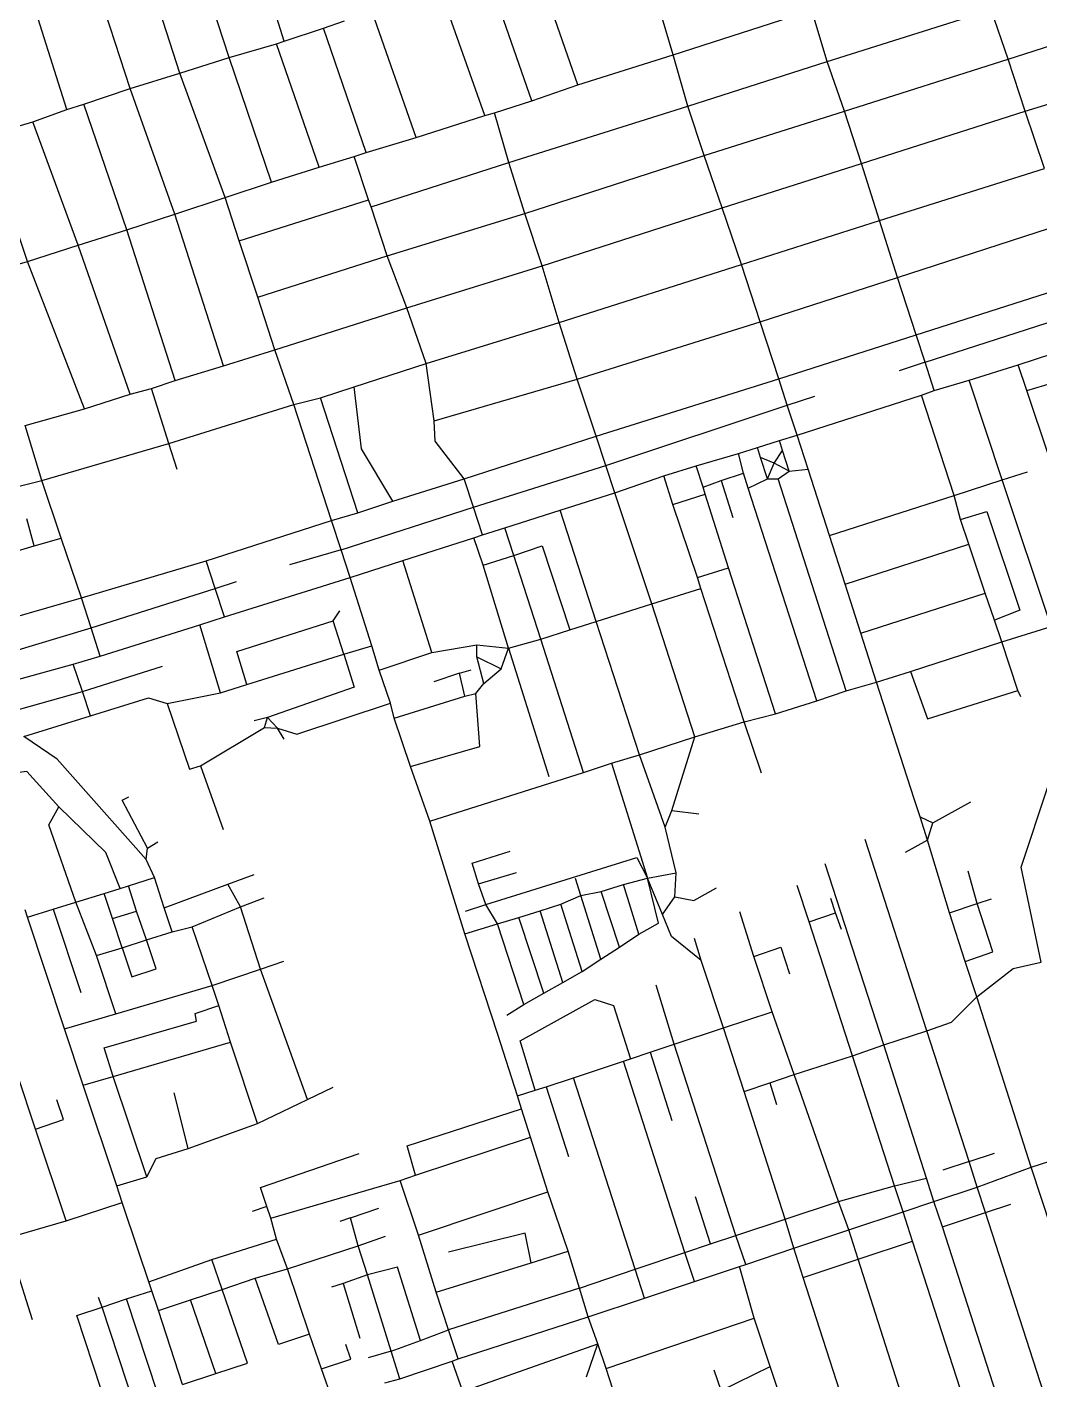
# Model space of a CAD drawing. Header units: metres. Extents: x 609554 to 651406, y 4826501 to 4857446.
# Drawn here: x 633906 to 635501, y 4836581 to 4838713 of the extents above; entities that cross this region are included whole.
import ezdxf

# ---------------------------------------------------------------- set-up
doc = ezdxf.new("R2010")
doc.units = ezdxf.units.M

msp = doc.modelspace()

# ---------------------------------------------------------------- linework, layer by layer
at = {"layer": 'ROADS'}
for points in [[(634310.6, 4838690.8), (634249.4, 4838886.7)], [(634223.9, 4838664.8), (634160.5, 4838859.9)], [(634923.3, 4838669.2), (634863.7, 4838869.3)], [(634146.2, 4838640.1), (634083.8, 4838834.6)], [(634773.3, 4838622.1), (634704.9, 4838818.5)], [(634068.2, 4838616.1), (634005, 4838809.9)], [(633968.3, 4838583), (633906.9, 4838777.9)], [(634700.9, 4838596.6), (634632.5, 4838793.1)], [(634626.7, 4838573.4), (634557.4, 4838769.7)], [(634518.4, 4838538.8), (634449.9, 4838735.4)], [(634923.3, 4838669.2), (635123.7, 4838733.8)], [(635166, 4838658.6), (635141.4, 4838739)], [(635166, 4838658.6), (635424.1, 4838740.1)], [(635450.6, 4838662.2), (635424.1, 4838740.1)], [(634310.6, 4838690.8), (634372.6, 4838711.4)], [(634372.6, 4838711.4), (634405.8, 4838722.5)], [(634439.6, 4838515.2), (634372.6, 4838711.4)], [(635450.6, 4838662.2), (635642.6, 4838723.6)], [(634298.7, 4838686.6), (634310.6, 4838690.8)], [(634223.9, 4838664.8), (634298.7, 4838686.6)], [(634365.7, 4838492), (634298.7, 4838686.6)], [(634773.3, 4838622.1), (634923.3, 4838669.2)], [(634946.2, 4838588.4), (634923.3, 4838669.2)], [(634146.2, 4838640.1), (634223.9, 4838664.8)], [(634290.7, 4838468.4), (634223.9, 4838664.8)], [(634946.2, 4838588.4), (635166, 4838658.6)], [(635193.2, 4838580.5), (635166, 4838658.6)], [(635193.2, 4838580.5), (635450.6, 4838662.2)], [(635477.8, 4838580.3), (635450.6, 4838662.2)], [(634068.2, 4838616.1), (634146.2, 4838640.1)], [(634217.5, 4838444.2), (634146.2, 4838640.1)], [(635477.8, 4838580.3), (635671.4, 4838639.7)], [(633995.2, 4838591.6), (634068.2, 4838616.1)], [(634138.6, 4838418.1), (634068.2, 4838616.1)], [(634700.9, 4838596.6), (634773.3, 4838622.1)], [(633915.1, 4838563.8), (633968.3, 4838583)], [(633968.3, 4838583), (633995.2, 4838591.6)], [(634062.9, 4838393.6), (633995.2, 4838591.6)], [(634642, 4838578), (634700.9, 4838596.6)], [(634664.4, 4838499.6), (634946.2, 4838588.4)], [(634972.3, 4838510.7), (634946.2, 4838588.4)], [(634972.3, 4838510.7), (635193.2, 4838580.5)], [(635220.1, 4838498), (635193.2, 4838580.5)], [(633870.9, 4838550.2), (633915.1, 4838563.8)], [(633986.3, 4838369.5), (633915.1, 4838563.8)], [(634518.4, 4838538.8), (634626.7, 4838573.4)], [(634626.7, 4838573.4), (634642, 4838578)], [(634664.4, 4838499.6), (634642, 4838578)], [(635220.1, 4838498), (635477.8, 4838580.3)], [(635508.1, 4838490.2), (635477.8, 4838580.3)], [(633906.2, 4838343.6), (633840.5, 4838540)], [(634439.6, 4838515.2), (634518.4, 4838538.8)], [(634365.7, 4838492), (634421.1, 4838508.8)], [(634421.1, 4838508.8), (634439.6, 4838515.2)], [(634443.2, 4838440.6), (634421.1, 4838508.8)], [(634447.6, 4838429.8), (634664.4, 4838499.6)], [(634689.4, 4838419), (634664.4, 4838499.6)], [(634689.4, 4838419), (634972.3, 4838510.7)], [(635000.2, 4838428.3), (634972.3, 4838510.7)], [(635000.2, 4838428.3), (635220.1, 4838498)], [(635248.3, 4838408.3), (635220.1, 4838498)], [(634290.7, 4838468.4), (634365.7, 4838492)], [(635248.3, 4838408.3), (635508.1, 4838490.2)], [(634217.5, 4838444.2), (634290.7, 4838468.4)], [(634138.6, 4838418.1), (634217.5, 4838444.2)], [(634239.8, 4838376.3), (634217.5, 4838444.2)], [(634239.8, 4838376.3), (634443.2, 4838440.6)], [(634447.6, 4838429.8), (634443.2, 4838440.6)], [(634062.9, 4838393.6), (634138.6, 4838418.1)], [(634215.3, 4838179.1), (634138.6, 4838418.1)], [(634473.1, 4838352.3), (634447.6, 4838429.8)], [(634473.1, 4838352.3), (634689.4, 4838419)], [(634716.7, 4838336.5), (634689.4, 4838419)], [(634716.7, 4838336.5), (635000.2, 4838428.3)], [(635031, 4838338.6), (635000.2, 4838428.3)], [(633986.3, 4838369.5), (634062.9, 4838393.6)], [(634138.8, 4838156.1), (634062.9, 4838393.6)], [(635031, 4838338.6), (635248.3, 4838408.3)], [(635276.4, 4838318.4), (635248.3, 4838408.3)], [(635276.4, 4838318.4), (635535.2, 4838402.5)], [(633906.2, 4838343.6), (633986.3, 4838369.5)], [(634068, 4838134.4), (633986.3, 4838369.5)], [(634269.4, 4838287.2), (634239.8, 4838376.3)], [(634269.4, 4838287.2), (634473.1, 4838352.3)], [(634503.9, 4838270.6), (634473.1, 4838352.3)], [(633828.2, 4838320.7), (633906.2, 4838343.6)], [(633996, 4838111.4), (633906.2, 4838343.6)], [(634503.9, 4838270.6), (634716.7, 4838336.5)], [(634743.8, 4838247.5), (634716.7, 4838336.5)], [(634743.8, 4838247.5), (635031, 4838338.6)], [(635060.3, 4838248.6), (635031, 4838338.6)], [(635060.3, 4838248.6), (635276.4, 4838318.4)], [(635306.1, 4838228), (635276.4, 4838318.4)], [(635306.1, 4838228), (635563.8, 4838310.7)], [(634295.7, 4838204.6), (634269.4, 4838287.2)], [(634295.7, 4838204.6), (634503.9, 4838270.6)], [(634534.2, 4838182.6), (634503.9, 4838270.6)], [(635319.9, 4838185.2), (635577.6, 4838267.7)], [(634534.2, 4838182.6), (634743.8, 4838247.5)], [(634772.3, 4838158.3), (634743.8, 4838247.5)], [(634772.3, 4838158.3), (635060.3, 4838248.6)], [(635089.5, 4838158.9), (635060.3, 4838248.6)], [(635089.5, 4838158.9), (635306.1, 4838228)], [(635319.9, 4838185.2), (635306.1, 4838228)], [(634215.3, 4838179.1), (634295.7, 4838204.6)], [(634325.7, 4838118.2), (634295.7, 4838204.6)], [(635466.8, 4838180.8), (635548.3, 4838207.4)], [(634138.8, 4838156.1), (634215.3, 4838179.1)], [(634420.9, 4838146.2), (634534.2, 4838182.6)], [(634547.1, 4838092.5), (634534.2, 4838182.6)], [(635319.9, 4838185.2), (635279.1, 4838171.3)], [(635334.5, 4838140.1), (635319.9, 4838185.2)], [(635389.6, 4838156.7), (635466.8, 4838180.8)], [(635480.4, 4838140.1), (635466.8, 4838180.8)], [(634101.7, 4838143.7), (634138.8, 4838156.1)], [(634547.1, 4838092.5), (634772.3, 4838158.3)], [(634802, 4838068.5), (634772.3, 4838158.3)], [(634802, 4838068.5), (635089.5, 4838158.9)], [(635103, 4838117.3), (635089.5, 4838158.9)], [(635334.5, 4838140.1), (635389.6, 4838156.7)], [(635441.6, 4837999.7), (635389.6, 4838156.7)], [(633996, 4838111.4), (634068, 4838134.4)], [(634068, 4838134.4), (634101.7, 4838143.7)], [(634129.1, 4838056.6), (634101.7, 4838143.7)], [(634367.9, 4838128.6), (634420.9, 4838146.2)], [(634481.8, 4837966), (634432.5, 4838048.3), (634420.9, 4838146.2)], [(635118.6, 4838069.8), (635314.3, 4838133.2)], [(635314.3, 4838133.2), (635334.5, 4838140.1)], [(635365.7, 4837975.1), (635314.3, 4838133.2)], [(635480.4, 4838140.1), (635522.6, 4838152.7)], [(635549.3, 4837933.6), (635480.4, 4838140.1)], [(633902.7, 4838085.2), (633996, 4838111.4)], [(634129.1, 4838056.6), (634325.7, 4838118.2)], [(634325.7, 4838118.2), (634367.9, 4838128.6)], [(634385.2, 4837935.6), (634325.7, 4838118.2)], [(634426.6, 4837947.8), (634367.9, 4838128.6)], [(634817.2, 4838022.2), (635103, 4838117.3)], [(635103, 4838117.3), (635146.2, 4838131.4)], [(635118.6, 4838069.8), (635103, 4838117.3)], [(634594.2, 4838001.3), (634548.3, 4838060.4), (634547.1, 4838092.5)], [(633928.8, 4837998.3), (633902.7, 4838085.2)], [(635090.7, 4838061.4), (635118.6, 4838069.8)], [(635135.7, 4838016.3), (635118.6, 4838069.8)], [(633928.8, 4837998.3), (634129.1, 4838056.6)], [(634141.9, 4838015.7), (634129.1, 4838056.6)], [(634594.2, 4838001.3), (634802, 4838068.5)], [(634817.2, 4838022.2), (634802, 4838068.5)], [(635026, 4838041.1), (635056.1, 4838050.5)], [(635056.1, 4838050.5), (635090.7, 4838061.4)], [(635060.7, 4838035), (635056.1, 4838050.5)], [(635095.5, 4838045.9), (635090.7, 4838061.4)], [(634959.7, 4838021.8), (635026, 4838041.1)], [(635034.2, 4838009.8), (635026, 4838041.1)], [(635082.2, 4838025.6), (635060.7, 4838035)], [(635072, 4838000.9), (635060.7, 4838035)], [(635082.2, 4838025.6), (635095.5, 4838045.9)], [(635105.7, 4838013.1), (635095.5, 4838045.9)], [(634608.9, 4837956.6), (634817.2, 4838022.2)], [(634831.4, 4837979.2), (634817.2, 4838022.2)], [(634831.4, 4837979.2), (634908.7, 4838005.6)], [(634908.7, 4838005.6), (634959.7, 4838021.8)], [(634922.8, 4837960.8), (634908.7, 4838005.6)], [(634970.5, 4837988.2), (634959.7, 4838021.8)], [(634998.8, 4837998.3), (635034.2, 4838009.8)], [(635041.6, 4837986.5), (635034.2, 4838009.8)], [(635072, 4838000.9), (635082.2, 4838025.6)], [(635105.7, 4838013.1), (635082.2, 4838025.6)], [(635088.6, 4838001.2), (635105.7, 4838013.1)], [(635105.7, 4838013.1), (635135.7, 4838016.3)], [(635169.3, 4837912), (635135.7, 4838016.3)], [(635441.6, 4837999.7), (635481.2, 4838011.9)], [(633891.1, 4837989.2), (633928.8, 4837998.3)], [(633959.7, 4837907.8), (633928.8, 4837998.3)], [(634481.8, 4837966), (634594.2, 4838001.3)], [(634608.9, 4837956.6), (634594.2, 4838001.3)], [(634970.5, 4837988.2), (634998.8, 4837998.3)], [(634973.7, 4837976.8), (634970.5, 4837988.2)], [(634998.8, 4837998.3), (635017.2, 4837940.2)], [(635041.6, 4837986.5), (635072, 4838000.9)], [(635149.7, 4837651.6), (635041.6, 4837986.5)], [(635072, 4838000.9), (635088.6, 4838001.2)], [(635195.6, 4837667), (635088.6, 4838001.2)], [(635365.7, 4837975.1), (635441.6, 4837999.7)], [(635518.6, 4837768.6), (635441.6, 4837999.7)], [(634426.6, 4837947.8), (634481.8, 4837966)], [(634745.4, 4837951.7), (634831.4, 4837979.2)], [(634889.5, 4837804.1), (634831.4, 4837979.2)], [(634922.8, 4837960.8), (634973.7, 4837976.8)], [(635010.3, 4837861.1), (634973.7, 4837976.8)], [(635169.3, 4837912), (635365.7, 4837975.1)], [(635376, 4837937.1), (635365.7, 4837975.1)], [(634385.2, 4837935.6), (634426.6, 4837947.8)], [(634400.3, 4837889.3), (634608.9, 4837956.6)], [(634623.2, 4837912.8), (634608.9, 4837956.6)], [(634658.2, 4837923.9), (634745.4, 4837951.7)], [(634802.2, 4837776.2), (634745.4, 4837951.7)], [(634961.4, 4837845.9), (634922.8, 4837960.8)], [(635376, 4837937.1), (635417.5, 4837949.7), (635469.2, 4837794.2), (635429.2, 4837778.5)], [(633917.1, 4837895.5), (633905.4, 4837937.9)], [(634188, 4837872.1), (634385.2, 4837935.6)], [(634400.3, 4837889.3), (634385.2, 4837935.6)], [(634623.2, 4837912.8), (634658.2, 4837923.9)], [(634672.2, 4837880.6), (634658.2, 4837923.9)], [(635388.9, 4837898.2), (635376, 4837937.1)], [(633917.1, 4837895.5), (633959.7, 4837907.8)], [(633991.6, 4837813.9), (633959.7, 4837907.8)], [(634497.4, 4837872.7), (634609.6, 4837908.4)], [(634609.6, 4837908.4), (634623.2, 4837912.8)], [(634624, 4837865.2), (634609.6, 4837908.4)], [(635194.1, 4837835.2), (635169.3, 4837912)], [(635194.1, 4837835.2), (635388.9, 4837898.2)], [(635414.5, 4837821.2), (635388.9, 4837898.2)], [(633860.3, 4837879), (633917.1, 4837895.5)], [(634400.3, 4837889.3), (634319, 4837865.8)], [(634414.6, 4837845.7), (634400.3, 4837889.3)], [(634624, 4837865.2), (634672.2, 4837880.6)], [(634672.2, 4837880.6), (634717.2, 4837895.5), (634760.4, 4837763.1)], [(634714.7, 4837748.5), (634672.2, 4837880.6)], [(633991.6, 4837813.9), (634188, 4837872.1)], [(634201.8, 4837828.2), (634188, 4837872.1)], [(634414.6, 4837845.7), (634497.4, 4837872.7)], [(634543, 4837727.4), (634497.4, 4837872.7)], [(634664.1, 4837734.6), (634624, 4837865.2)], [(634961.4, 4837845.9), (635010.3, 4837861.1)], [(635084.3, 4837630.9), (635010.3, 4837861.1)], [(634201.8, 4837828.2), (634235.5, 4837839.2)], [(634216.5, 4837783.5), (634414.6, 4837845.7)], [(634448.5, 4837738.2), (634414.6, 4837845.7)], [(634966.8, 4837828.5), (634961.4, 4837845.9)], [(635218.8, 4837758.1), (635194.1, 4837835.2)], [(633823.5, 4837765.2), (633991.6, 4837813.9)], [(634006.6, 4837766.3), (633991.6, 4837813.9)], [(634006.6, 4837766.3), (634201.8, 4837828.2)], [(634216.5, 4837783.5), (634201.8, 4837828.2)], [(634889.5, 4837804.1), (634966.8, 4837828.5)], [(635035.1, 4837618.1), (634966.8, 4837828.5)], [(635218.8, 4837758.1), (635414.5, 4837821.2)], [(635429.2, 4837778.5), (635414.5, 4837821.2)], [(634387.6, 4837777.5), (634398.1, 4837793.4)], [(634802.2, 4837776.2), (634889.5, 4837804.1)], [(634957.6, 4837594.7), (634889.5, 4837804.1)], [(634020.7, 4837721.5), (634177.8, 4837771.2)], [(634177.8, 4837771.2), (634216.5, 4837783.5)], [(634210.6, 4837663.9), (634177.8, 4837771.2)], [(634251.9, 4837676.9), (634236.1, 4837729), (634387.6, 4837777.5)], [(634404.4, 4837724.9), (634387.6, 4837777.5)], [(634760.4, 4837763.1), (634802.2, 4837776.2)], [(634870.5, 4837566.1), (634802.2, 4837776.2)], [(635441, 4837744.1), (635429.2, 4837778.5)], [(633836.9, 4837715.3), (634006.6, 4837766.3)], [(634020.7, 4837721.5), (634006.6, 4837766.3)], [(634714.7, 4837748.5), (634760.4, 4837763.1)], [(635243.4, 4837681), (635218.8, 4837758.1)], [(635441, 4837744.1), (635518.6, 4837768.6)], [(634404.4, 4837724.9), (634448.5, 4837738.2)], [(634460.1, 4837699.9), (634448.5, 4837738.2)], [(634543, 4837727.4), (634613.9, 4837739.4)], [(634613.9, 4837739.4), (634664.1, 4837734.6)], [(634613.9, 4837720.9), (634613.9, 4837739.4)], [(634652.2, 4837702), (634664.1, 4837734.6)], [(634664.1, 4837734.6), (634714.7, 4837748.5)], [(634664.1, 4837734.6), (634727.2, 4837532.4)], [(634782.3, 4837538.5), (634714.7, 4837748.5)], [(635296.8, 4837697.5), (635441, 4837744.1)], [(635466.1, 4837667.6), (635441, 4837744.1)], [(633848.6, 4837673.5), (633978.2, 4837709.3)], [(633978.2, 4837709.3), (634020.7, 4837721.5)], [(633992.8, 4837666.3), (633978.2, 4837709.3)], [(634251.9, 4837676.9), (634404.4, 4837724.9)], [(634404.4, 4837724.9), (634421, 4837672.9), (634284.4, 4837625.1)], [(634460.1, 4837699.9), (634543, 4837727.4)], [(634613.9, 4837720.9), (634652.2, 4837702)], [(634624.9, 4837678.5), (634613.9, 4837720.9)], [(633992.8, 4837666.3), (634119.2, 4837706.1)], [(634478.1, 4837647.7), (634460.1, 4837699.9)], [(634586.8, 4837695), (634546.3, 4837681.5)], [(634586.8, 4837695), (634605.4, 4837700.4)], [(634595.2, 4837658.8), (634586.8, 4837695)], [(634624.9, 4837678.5), (634652.2, 4837702)], [(635243.4, 4837681), (635296.8, 4837697.5)], [(635296.8, 4837697.5), (635323.9, 4837623.2), (635466.1, 4837667.6)], [(633803.9, 4837612.9), (633992.8, 4837666.3)], [(634005.8, 4837627.7), (633992.8, 4837666.3)], [(634126.6, 4837647.4), (634210.6, 4837663.9)], [(634210.6, 4837663.9), (634251.9, 4837676.9)], [(634612.3, 4837662.8), (634624.9, 4837678.5)], [(635149.7, 4837651.6), (635195.6, 4837667)], [(635195.6, 4837667), (635243.4, 4837681)], [(635302.9, 4837497), (635243.4, 4837681)], [(635470.6, 4837657.6), (635466.1, 4837667.6)], [(634005.8, 4837627.7), (634097.2, 4837655.9), (634126.6, 4837647.4)], [(634126.6, 4837647.4), (634161.4, 4837543.5), (634178.8, 4837548.9)], [(634300.2, 4837608.4), (634330.5, 4837599.1), (634478.1, 4837647.7)], [(634483.8, 4837623.8), (634478.1, 4837647.7)], [(634483.8, 4837623.8), (634595.2, 4837658.8)], [(634509.7, 4837547.8), (634618.9, 4837579.3), (634612.3, 4837662.8)], [(634595.2, 4837658.8), (634612.3, 4837662.8)], [(635084.3, 4837630.9), (635149.7, 4837651.6)], [(633900.9, 4837595.3), (634005.8, 4837627.7)], [(634284.4, 4837625.1), (634263.3, 4837620.1)], [(634279.8, 4837609.2), (634284.4, 4837625.1)], [(634300.2, 4837608.4), (634284.4, 4837625.1)], [(634509.7, 4837547.8), (634483.8, 4837623.8)], [(635035.1, 4837618.1), (635084.3, 4837630.9)], [(634178.8, 4837548.9), (634279.8, 4837609.2)], [(634279.8, 4837609.2), (634300.2, 4837608.4)], [(634310.7, 4837591.1), (634300.2, 4837608.4)], [(634957.6, 4837594.7), (635035.1, 4837618.1)], [(635062.3, 4837537.3), (635035.1, 4837618.1)], [(634093.5, 4837401.4), (633952.9, 4837559.4), (633900.9, 4837595.3)], [(634870.5, 4837566.1), (634957.6, 4837594.7)], [(634921, 4837478.6), (634957.6, 4837594.7)], [(634826.1, 4837552.9), (634870.5, 4837566.1)], [(634910.7, 4837452.1), (634870.5, 4837566.1)], [(633955.7, 4837484.6), (633905.6, 4837540.1), (633833.6, 4837531.3)], [(634178.8, 4837548.9), (634214.8, 4837448.5)], [(634540, 4837461.8), (634509.7, 4837547.8)], [(634540, 4837461.8), (634782.3, 4837538.5)], [(634782.3, 4837538.5), (634826.1, 4837552.9)], [(634826.1, 4837552.9), (634882.8, 4837371.9)], [(635502.6, 4837239.8), (635471.1, 4837389.2), (635514, 4837517.6)], [(634095.3, 4837419.1), (634055.4, 4837494.9), (634065.9, 4837500.1)], [(635312, 4837468.6), (635302.9, 4837497)], [(633982.5, 4837334), (633939.8, 4837455.8), (633955.7, 4837484.6)], [(634052.5, 4837355.9), (634030, 4837412.5), (633955.7, 4837484.6)], [(634910.7, 4837452.1), (634921, 4837478.6)], [(634921, 4837478.6), (634963.5, 4837473.3)], [(635332.1, 4837459.3), (635391.8, 4837492.3)], [(634595.4, 4837284.3), (634540, 4837461.8)], [(634928.2, 4837380.6), (634910.7, 4837452.1)], [(635323.8, 4837432), (635312, 4837468.6)], [(635312, 4837468.6), (635332.1, 4837459.3)], [(635323.8, 4837432), (635332.1, 4837459.3)], [(634095.3, 4837419.1), (634111.8, 4837429.3)], [(635322.9, 4837131.6), (635225.6, 4837432.7)], [(635323.8, 4837432), (635288.7, 4837412.4)], [(635358.4, 4837317.1), (635323.8, 4837432)], [(634093.5, 4837401.4), (634095.3, 4837419.1)], [(634616.5, 4837362.8), (634606.6, 4837395.7), (634666.6, 4837414.6)], [(634106.6, 4837372.8), (634093.5, 4837401.4)], [(634628.1, 4837330.4), (634866, 4837404.4), (634882.8, 4837371.9)], [(635255.1, 4837109.2), (635162.5, 4837394.8)], [(634065.7, 4837359.7), (634106.6, 4837372.8)], [(634121.9, 4837325), (634106.6, 4837372.8)], [(634222.1, 4837362.6), (634263.5, 4837377.7)], [(634616.5, 4837362.8), (634676.7, 4837381.1)], [(634777.7, 4837344.6), (634769.3, 4837371.2)], [(634844.8, 4837361.8), (634882.8, 4837371.9)], [(634869.2, 4837283.9), (634900.1, 4837301.3), (634882.8, 4837371.9)], [(634882.8, 4837371.9), (634928.2, 4837380.6)], [(634906.6, 4837314.5), (634882.8, 4837371.9)], [(634925.9, 4837342.4), (634928.2, 4837380.6)], [(635402.2, 4837331.8), (635387.6, 4837383.1)], [(633982.5, 4837334), (634027, 4837347.8)], [(634027, 4837347.8), (634052.5, 4837355.9)], [(634040.2, 4837308.5), (634027, 4837347.8)], [(634052.5, 4837355.9), (634065.7, 4837359.7)], [(634078.3, 4837320.2), (634065.7, 4837359.7)], [(634121.9, 4837325), (634222.1, 4837362.6)], [(634241.8, 4837326.8), (634222.1, 4837362.6)], [(634628.1, 4837330.4), (634616.5, 4837362.8)], [(634746.2, 4837331.1), (634777.7, 4837344.6)], [(634777.7, 4837344.6), (634809.9, 4837351)], [(634809.4, 4837244.2), (634777.7, 4837344.6)], [(634809.9, 4837351), (634844.8, 4837361.8)], [(634838.6, 4837263.1), (634809.9, 4837351)], [(634869.2, 4837283.9), (634844.8, 4837361.8)], [(634925.9, 4837342.4), (634955.7, 4837336.6), (634991.4, 4837356.5)], [(635137.4, 4837303.2), (635118.6, 4837360.2)], [(633906.4, 4837310.3), (633946.7, 4837322.9)], [(633946.7, 4837322.9), (633982.5, 4837334)], [(633946.7, 4837322.9), (633990.4, 4837191.9)], [(634014.9, 4837249.9), (633982.5, 4837334)], [(634134.2, 4837287.5), (634121.9, 4837325)], [(634166, 4837295.3), (634241.8, 4837326.8)], [(634241.8, 4837326.8), (634278.9, 4837340.9)], [(634273.3, 4837228.6), (634241.8, 4837326.8)], [(634596.2, 4837320.1), (634628.1, 4837330.4)], [(634646.8, 4837299.8), (634628.1, 4837330.4)], [(634713.8, 4837320.5), (634746.2, 4837331.1)], [(634779.8, 4837225), (634746.2, 4837331.1)], [(634906.6, 4837314.5), (634925.9, 4837342.4)], [(635178.9, 4837317.3), (635171.6, 4837339.9)], [(635358.4, 4837317.1), (635402.2, 4837331.8)], [(635383.3, 4837240.9), (635426.9, 4837255.9), (635402.2, 4837331.8)], [(635402.2, 4837331.8), (635424.8, 4837339.3)], [(633906.4, 4837310.3), (633902.6, 4837322.2)], [(633964.8, 4837134.4), (633906.4, 4837310.3)], [(634040.2, 4837308.5), (634078.3, 4837320.2)], [(634055.6, 4837262.4), (634040.2, 4837308.5)], [(634093.9, 4837274.7), (634078.3, 4837320.2)], [(634646.8, 4837299.8), (634680.4, 4837310.2)], [(634680.4, 4837310.2), (634713.8, 4837320.5)], [(634719.8, 4837191), (634680.4, 4837310.2)], [(634749.4, 4837207.8), (634713.8, 4837320.5)], [(634920.9, 4837280.1), (634906.6, 4837314.5)], [(635050.3, 4837248.3), (635028.2, 4837319.1)], [(635137.4, 4837303.2), (635178.9, 4837317.3)], [(635205.7, 4837091.8), (635137.4, 4837303.2)], [(635188.3, 4837291), (635178.9, 4837317.3)], [(635383.3, 4837240.9), (635358.4, 4837317.1)], [(634093.9, 4837274.7), (634134.2, 4837287.5)], [(634134.2, 4837287.5), (634166, 4837295.3)], [(634197.4, 4837202.8), (634166, 4837295.3)], [(634595.4, 4837284.3), (634646.8, 4837299.8)], [(634647.3, 4837125.8), (634595.4, 4837284.3)], [(634688.2, 4837172.7), (634646.8, 4837299.8)], [(634838.6, 4837263.1), (634869.2, 4837283.9)], [(634967.6, 4837242.3), (634920.9, 4837280.1)], [(634014.9, 4837249.9), (634055.6, 4837262.4)], [(634055.6, 4837262.4), (634071, 4837216.6), (634109.2, 4837229.3), (634093.9, 4837274.7)], [(634055.6, 4837262.4), (634093.9, 4837274.7)], [(634809.4, 4837244.2), (634838.6, 4837263.1)], [(634967.6, 4837242.3), (634957.1, 4837276.9)], [(635050.3, 4837248.3), (635092.7, 4837263.1), (635106.4, 4837221.4)], [(633918.8, 4836976.7), (633832, 4837238.3)], [(634045.7, 4837158.1), (634014.9, 4837249.9)], [(634273.3, 4837228.6), (634310.3, 4837241.2)], [(634779.8, 4837225), (634809.4, 4837244.2)], [(635002.5, 4837136.2), (634967.6, 4837242.3)], [(635079.4, 4837161.2), (635050.3, 4837248.3)], [(635401.5, 4837185.1), (635383.3, 4837240.9)], [(635401.5, 4837185.1), (635458.9, 4837229.5), (635502.6, 4837239.8)], [(634197.4, 4837202.8), (634273.3, 4837228.6)], [(634347.2, 4837023), (634273.3, 4837228.6)], [(634749.4, 4837207.8), (634779.8, 4837225)], [(634045.7, 4837158.1), (634197.4, 4837202.8)], [(634207.5, 4837171.4), (634197.4, 4837202.8)], [(634719.8, 4837191), (634749.4, 4837207.8)], [(634924.9, 4837110.3), (634896.3, 4837203.6)], [(634706.1, 4837038.2), (634682.1, 4837115.7), (634800.1, 4837180.8), (634829.4, 4837171.3), (634856.3, 4837087.5)], [(634688.2, 4837172.7), (634719.8, 4837191)], [(635322.9, 4837131.6), (635361.5, 4837145.1), (635401.5, 4837185.1)], [(635486.8, 4836916.9), (635401.5, 4837185.1)], [(633964.8, 4837134.4), (634045.7, 4837158.1)], [(634041.2, 4837059.7), (634027.1, 4837104.9), (634172.4, 4837146.8), (634170.6, 4837158.5), (634207.5, 4837171.4)], [(634226.1, 4837113.6), (634207.5, 4837171.4)], [(634661.4, 4837156.3), (634688.2, 4837172.7)], [(635002.5, 4837136.2), (635079.4, 4837161.2)], [(635114, 4837062.5), (635079.4, 4837161.2)], [(633994.2, 4837046), (633964.8, 4837134.4)], [(634924.9, 4837110.3), (635002.5, 4837136.2)], [(635034.9, 4837036), (635002.5, 4837136.2)], [(635255.1, 4837109.2), (635322.9, 4837131.6)], [(635389.6, 4836925.4), (635322.9, 4837131.6)], [(634041.2, 4837059.7), (634226.1, 4837113.6)], [(634268.7, 4836985.5), (634226.1, 4837113.6)], [(634678.1, 4837029.2), (634647.3, 4837125.8)], [(634886.9, 4837097.6), (634924.9, 4837110.3)], [(635021.7, 4836808.8), (634924.9, 4837110.3)], [(634856.3, 4837087.5), (634886.9, 4837097.6)], [(634886.9, 4837097.6), (634921.3, 4836990.2)], [(635114, 4837062.5), (635205.7, 4837091.8)], [(635205.7, 4837091.8), (635255.1, 4837109.2)], [(635272, 4836887.2), (635205.7, 4837091.8)], [(635322.1, 4836899.3), (635255.1, 4837109.2)], [(634766.1, 4837057.6), (634844.8, 4837083.4)], [(634844.8, 4837083.4), (634856.3, 4837087.5)], [(634941.6, 4836782.3), (634844.8, 4837083.4)], [(633994.2, 4837046), (634041.2, 4837059.7)], [(634047.2, 4836887), (633994.2, 4837046)], [(634094.5, 4836901.4), (634041.2, 4837059.7)], [(634723.2, 4837043), (634766.1, 4837057.6)], [(634863.4, 4836755.8), (634766.1, 4837057.6)], [(635034.9, 4837036), (635075.5, 4837049.3)], [(635075.5, 4837049.3), (635114, 4837062.5)], [(635075.5, 4837049.3), (635086.2, 4837015.3)], [(635183.7, 4836862.7), (635114, 4837062.5)], [(634159.3, 4836946.2), (634137.4, 4837033.8)], [(634347.2, 4837023), (634387.7, 4837042.7)], [(634678.1, 4837029.2), (634706.1, 4837038.2)], [(634684.5, 4837008.8), (634678.1, 4837029.2)], [(634706.1, 4837038.2), (634723.2, 4837043)], [(634723.2, 4837043), (634758.4, 4836933.2)], [(635099.4, 4836834.5), (635034.9, 4837036)], [(633918.8, 4836976.7), (633963.2, 4836991.6), (633952.8, 4837022.6)], [(634268.7, 4836985.5), (634347.2, 4837023)], [(634517.4, 4836904.2), (634504.5, 4836950.3), (634684.5, 4837008.8)], [(634698.6, 4836963.7), (634684.5, 4837008.8)], [(634159.3, 4836946.2), (634268.7, 4836985.5)], [(633967.2, 4836832.1), (633918.8, 4836976.7)], [(634517.4, 4836904.2), (634698.6, 4836963.7)], [(634725.9, 4836877.6), (634698.6, 4836963.7)], [(634094.5, 4836901.4), (634109, 4836930.4), (634159.3, 4836946.2)], [(634283.4, 4836854.7), (634273.5, 4836884.6), (634429, 4836938.3)], [(635389.6, 4836925.4), (635348.1, 4836911.7)], [(635389.6, 4836925.4), (635429.2, 4836938.5)], [(635402.2, 4836885.3), (635389.6, 4836925.4)], [(635486.8, 4836916.9), (635532.6, 4836931.5)], [(634047.2, 4836887), (634094.5, 4836901.4)], [(634493.1, 4836895.9), (634517.4, 4836904.2)], [(635272, 4836887.2), (635322.1, 4836899.3)], [(635333.9, 4836862.5), (635322.1, 4836899.3)], [(635402.2, 4836885.3), (635486.8, 4836916.9)], [(635597.2, 4836581.9), (635486.8, 4836916.9)], [(634055.3, 4836860.8), (634047.2, 4836887)], [(634289.8, 4836836.2), (634493.1, 4836895.9)], [(634522.4, 4836809.5), (634493.1, 4836895.9)], [(634522.4, 4836809.5), (634725.9, 4836877.6)], [(634757.8, 4836784.4), (634725.9, 4836877.6)], [(635183.7, 4836862.7), (635272, 4836887.2)], [(635285.3, 4836846.5), (635272, 4836887.2)], [(635333.9, 4836862.5), (635402.2, 4836885.3)], [(635415.4, 4836845.1), (635402.2, 4836885.3)], [(633967.2, 4836832.1), (634055.3, 4836860.8)], [(634080.9, 4836786), (634055.3, 4836860.8)], [(634283.4, 4836854.7), (634260.4, 4836846.8)], [(634289.8, 4836836.2), (634283.4, 4836854.7)], [(634981.9, 4836795.8), (634958.5, 4836869.9)], [(635099.4, 4836834.5), (635183.7, 4836862.7)], [(635199.7, 4836817.7), (635183.7, 4836862.7)], [(635285.3, 4836846.5), (635333.9, 4836862.5)], [(635347.4, 4836822.6), (635333.9, 4836862.5)], [(635415.4, 4836845.1), (635454.9, 4836858.5)], [(634298.8, 4836803.4), (634289.8, 4836836.2)], [(634415.3, 4836836.6), (634398.3, 4836830.8)], [(634415.3, 4836836.6), (634459.9, 4836852.3)], [(634427.4, 4836792.7), (634415.3, 4836836.6)], [(635021.7, 4836808.8), (635099.4, 4836834.5)], [(635113.5, 4836789.1), (635099.4, 4836834.5)], [(635199.7, 4836817.7), (635285.3, 4836846.5)], [(635300.4, 4836800.1), (635285.3, 4836846.5)], [(635347.4, 4836822.6), (635415.4, 4836845.1)], [(635544.5, 4836445.2), (635415.4, 4836845.1)], [(633873.3, 4836804.8), (633967.2, 4836832.1)], [(634699.4, 4836765.9), (634690.2, 4836812.5), (634569.2, 4836782.6)], [(635113.5, 4836789.1), (635199.7, 4836817.7)], [(635214.7, 4836771.6), (635199.7, 4836817.7)], [(635476.6, 4836421.5), (635347.4, 4836822.6)], [(634196.5, 4836771), (634298.8, 4836803.4)], [(634316, 4836756.6), (634298.8, 4836803.4)], [(634316, 4836756.6), (634427.4, 4836792.7)], [(634427.4, 4836792.7), (634470.2, 4836808)], [(634441.7, 4836747.2), (634427.4, 4836792.7)], [(634549.9, 4836719.9), (634522.4, 4836809.5)], [(634941.6, 4836782.3), (634981.9, 4836795.8)], [(634981.9, 4836795.8), (635021.7, 4836808.8)], [(635037.5, 4836763.2), (635021.7, 4836808.8)], [(635214.7, 4836771.6), (635300.4, 4836800.1)], [(635427.7, 4836405.5), (635300.4, 4836800.1)], [(634097.6, 4836736.2), (634080.9, 4836786)], [(634097.6, 4836736.2), (634196.5, 4836771)], [(634212.8, 4836724.1), (634196.5, 4836771)], [(634699.4, 4836765.9), (634757.8, 4836784.4)], [(634775.9, 4836725.8), (634757.8, 4836784.4)], [(634863.4, 4836755.8), (634941.6, 4836782.3)], [(634956.7, 4836736.6), (634941.6, 4836782.3)], [(635037.5, 4836763.2), (635113.5, 4836789.1)], [(635128.1, 4836742.8), (635113.5, 4836789.1)], [(635128.1, 4836742.8), (635214.7, 4836771.6)], [(635340.8, 4836376.9), (635214.7, 4836771.6)], [(633914.3, 4836676.3), (633886.5, 4836764.6)], [(634265.2, 4836741.9), (634316, 4836756.6)], [(634350.7, 4836653.3), (634316, 4836756.6)], [(634525.2, 4836643.5), (634489.2, 4836759.2), (634441.7, 4836747.2)], [(634549.9, 4836719.9), (634699.4, 4836765.9)], [(634775.9, 4836725.8), (634863.4, 4836755.8)], [(634878.1, 4836710.3), (634863.4, 4836755.8)], [(634956.7, 4836736.6), (635027.6, 4836759.9)], [(635027.6, 4836759.9), (635037.5, 4836763.2)], [(635050.9, 4836679), (635027.6, 4836759.9)], [(634102.4, 4836721.9), (634097.6, 4836736.2)], [(634212.8, 4836724.1), (634265.2, 4836741.9)], [(634350.7, 4836653.3), (634301.9, 4836637), (634265.2, 4836741.9)], [(634403.4, 4836733.3), (634385, 4836727.4)], [(634441.7, 4836747.2), (634403.4, 4836733.3)], [(634403.4, 4836733.3), (634429.7, 4836647)], [(634479.1, 4836627), (634441.7, 4836747.2)], [(634878.1, 4836710.3), (634956.7, 4836736.6)], [(635254.4, 4836350.4), (635128.1, 4836742.8)], [(634023.9, 4836696.3), (634018.4, 4836711.3)], [(634023.9, 4836696.3), (634062.6, 4836709.2)], [(634062.6, 4836709.2), (634102.4, 4836721.9)], [(634128.2, 4836510.4), (634062.6, 4836709.2)], [(634112.7, 4836690.6), (634102.4, 4836721.9)], [(634112.7, 4836690.6), (634163.2, 4836707.8)], [(634163.2, 4836707.8), (634212.8, 4836724.1)], [(634202.8, 4836591.5), (634163.2, 4836707.8)], [(634202.8, 4836591.5), (634253.1, 4836607.9), (634212.8, 4836724.1)], [(634569.5, 4836660.6), (634549.9, 4836719.9)], [(634775.9, 4836725.8), (634569.5, 4836660.6)], [(634789.3, 4836680.8), (634775.9, 4836725.8)], [(634789.3, 4836680.8), (634878.1, 4836710.3)], [(634022.7, 4836566.5), (633984, 4836682.8), (634023.9, 4836696.3)], [(634089, 4836497.9), (634023.9, 4836696.3)], [(634150.6, 4836574.4), (634112.7, 4836690.6)], [(634584.8, 4836614.6), (634789.3, 4836680.8)], [(634804.8, 4836638.5), (634789.3, 4836680.8)], [(634817.8, 4836599.3), (635050.9, 4836679)], [(635075.8, 4836602.5), (635050.9, 4836679)], [(634369.5, 4836599.1), (634350.7, 4836653.3)], [(634479.1, 4836627), (634525.2, 4836643.5)], [(634525.2, 4836643.5), (634569.5, 4836660.6)], [(634584.8, 4836614.6), (634569.5, 4836660.6)], [(634369.5, 4836599.1), (634415.5, 4836614.4), (634407.8, 4836637)], [(634479.1, 4836627), (634442.7, 4836616.2)], [(634493, 4836583.4), (634479.1, 4836627)], [(634591.8, 4836563.3), (634804.8, 4836638.5)], [(634786.6, 4836586.1), (634804.8, 4836638.5)], [(634817.8, 4836599.3), (634804.8, 4836638.5)], [(634386.6, 4836549.6), (634369.5, 4836599.1)], [(634493, 4836583.4), (634575, 4836610.9)], [(634575, 4836610.9), (634584.8, 4836614.6)], [(634591.8, 4836563.3), (634575, 4836610.9)], [(634843.4, 4836519.6), (634817.8, 4836599.3)], [(634998.9, 4836564.6), (635075.8, 4836602.5)], [(635165.2, 4836334.7), (635075.8, 4836602.5)], [(634150.6, 4836574.4), (634202.8, 4836591.5)], [(634469.3, 4836577), (634493, 4836583.4)], [(634998.9, 4836564.6), (634987.7, 4836596.9)]]:
    msp.add_lwpolyline(points, dxfattribs=at)

doc.saveas('drawing.dxf')
